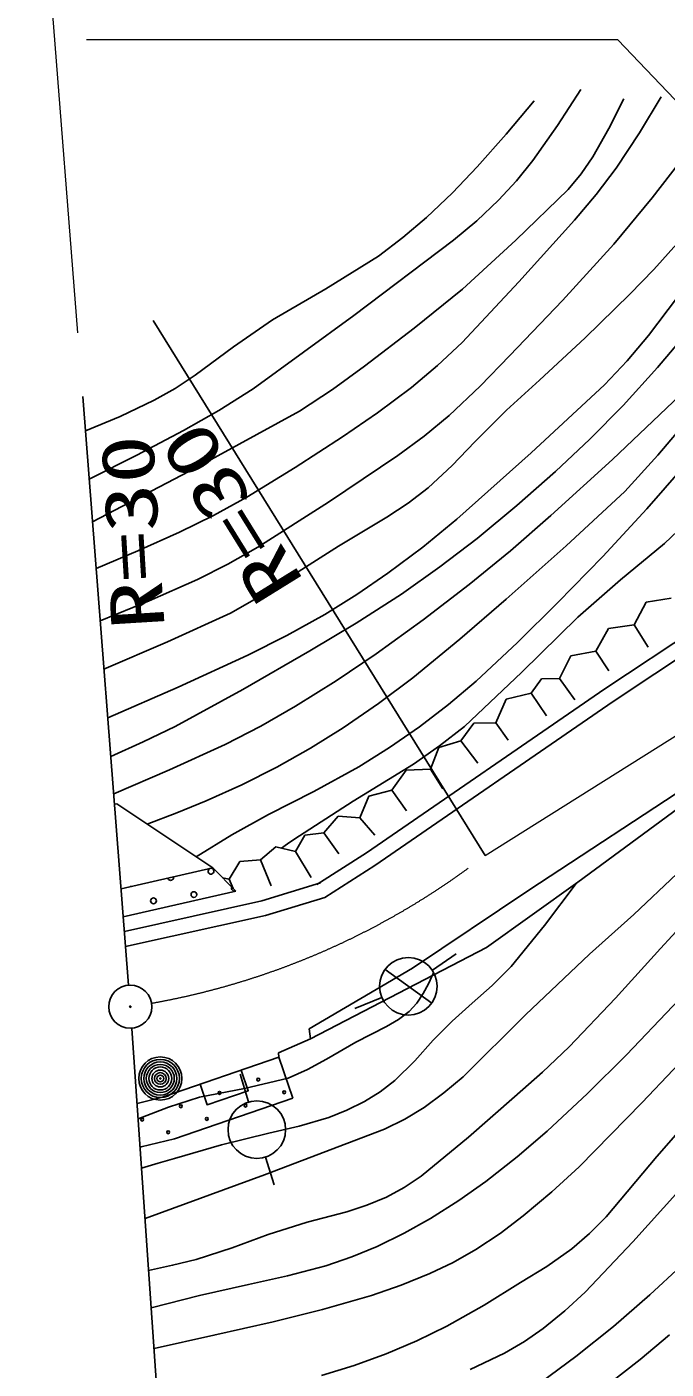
# Model space of a CAD drawing. Units: millimetres, scale not verified. Extents: x 40000 to 680000, y 20000 to 380000.
# Drawn here: x 162893 to 184989, y 274862 to 321275 of the extents above; entities that cross this region are included whole.
import ezdxf
from ezdxf.enums import TextEntityAlignment as Align

# ---------------------------------------------------------------- set-up
doc = ezdxf.new("R2010")
doc.units = ezdxf.units.MM
doc.header["$LTSCALE"] = 1000
doc.linetypes.add('CHAIN', pattern=[18.5, 12, -1.5, 3.5, -1.5])
for name, color, linetype, lineweight in [('M-BGD', 7, 'Continuous', 25), ('M-BGD-HTXT', 7, 'Continuous', 13), ('M-BMK', 2, 'CHAIN', 13), ('M-OTRS', 6, 'Continuous', 25)]:
    doc.layers.add(name, color=color, linetype=linetype, lineweight=lineweight)
doc.styles.add('ＭＳ ゴシック', font='')
doc.styles.get('ＭＳ ゴシック').set_extended_font_data('MS Gothic')

# ---------------------------------------------------------------- blocks, each defined once
blk = doc.blocks.new('BUHIN221')
at = {"color": 7, "linetype": 'Continuous', "lineweight": 25}
for radius in [746, 660, 574, 484, 398, 292, 202, 116, 22.5]:
    blk.add_circle((0, 0), radius, dxfattribs=at)

msp = doc.modelspace()

# ---------------------------------------------------------------- linework, layer by layer
at = {"layer": 'M-BGD'}
for p, q in [((178732, 292621), (167264, 311117)), ((166409, 288142), (164824, 308496)), ((183884, 300599), (184296, 301377)), ((184296, 301377), (185166, 301515)), ((182556, 299683), (182991, 300473)), ((182870, 298381), (186214, 300603)), ((182991, 300473), (183884, 300599)), ((183884, 300599), (184372, 299830)), ((183157, 297948), (186490, 300162)), ((181302, 298745), (181694, 299528)), ((181694, 299528), (182556, 299683)), ((182556, 299683), (183005, 299012)), ((180322, 298233), (180684, 298734)), ((180684, 298734), (181302, 298745)), ((181302, 298745), (181838, 298004)), ((174635, 292712), (182870, 298381)), ((179098, 297209), (179454, 298027)), ((179454, 298027), (180322, 298233)), ((180322, 298233), (180853, 297455)), ((174922, 292279), (183157, 297948)), ((177896, 296585), (178341, 297197)), ((178341, 297197), (179098, 297209)), ((179098, 297209), (179526, 296608)), ((177127, 296356), (177896, 296585)), ((177896, 296585), (178486, 295820)), ((176849, 295605), (177127, 296356)), ((175513, 294879), (176000, 295576)), ((176000, 295576), (176849, 295605)), ((176849, 295605), (177273, 294927)), ((186368, 295450), (180238, 291429)), ((186937, 295386), (181942, 291701)), ((174717, 294678), (175513, 294879)), ((175513, 294879), (176014, 294171)), ((165922, 294396), (166002, 294405)), ((166002, 294405), (169322, 292193)), ((174400, 293921), (174717, 294678)), ((173154, 293409), (173649, 293977)), ((173649, 293977), (174400, 293921)), ((174400, 293921), (174916, 293324)), ((172502, 293331), (173154, 293409)), ((173154, 293409), (173680, 292682)), ((170972, 292473), (171500, 292919)), ((171500, 292919), (172174, 292763)), ((172174, 292763), (172502, 293331)), ((169881, 291805), (170259, 292412)), ((170259, 292412), (170972, 292473)), ((170972, 292473), (171340, 291577)), ((172174, 292763), (172718, 291858)), ((172915, 291614), (174635, 292712)), ((166150, 291474), (169322, 292193)), ((170118, 291385), (169322, 292193)), ((173195, 291175), (174922, 292279)), ((169657, 291852), (169881, 291805)), ((169881, 291805), (170028, 291476)), ((173043, 291673), (171013, 291055)), ((181942, 291701), (178784, 289441)), ((166225, 290503), (170118, 291385)), ((171013, 291055), (166265, 289995)), ((173195, 291175), (171145, 290552)), ((180238, 291429), (176227, 288727)), ((171145, 290552), (166306, 289472)), ((178784, 289441), (172696, 286287)), ((176909, 288659), (177737, 289220)), ((176227, 288727), (172653, 286627)), ((175275, 288681), (176888, 287516)), ((175157, 287717), (174232, 287336)), ((166519, 286646), (168011, 265246)), ((172653, 286627), (172696, 286287)), ((172696, 286287), (171591, 285794)), ((171599, 285647), (167580, 284262)), ((171591, 285794), (171599, 285647)), ((171599, 285647), (172088, 284229)), ((170555, 284102), (170269, 285060)), ((167580, 284262), (166700, 284051)), ((172088, 284229), (168000, 282820)), ((168000, 282820), (166844, 282543)), ((166844, 282543), (166806, 282536)), ((171139, 282189), (171436, 281234))]:
    msp.add_line(p, q, dxfattribs=at)
for points in [[(165894, 294758), (167828, 295580), (169745, 296460), (170978, 297095), (172183, 297782), (173589, 298663), (174971, 299600), (176592, 300771), (178183, 301996), (179605, 303159), (180998, 304375), (183136, 306320), (185230, 308307), (186423, 309529), (187573, 310794), (188485, 311882), (189358, 313017), (190869, 315251), (192422, 317439), (193019, 318128), (193669, 318787), (195906, 320721), (198144, 322653)], [(194924, 321751), (193215, 319951), (191552, 318113), (190407, 316741), (189302, 315324), (187601, 313078), (185844, 310858), (184694, 309501), (183498, 308184), (182355, 307022), (181169, 305902), (179833, 304724), (178452, 303586), (177168, 302601), (175841, 301659), (174276, 300655), (172670, 299697), (170357, 298362), (168019, 297083), (166913, 296550), (165794, 296043)], [(165428, 300742), (167119, 301426), (168792, 302167), (169843, 302699), (170873, 303288), (173315, 304845), (175719, 306449), (176625, 307119), (177493, 307837), (178558, 308846), (179589, 309907), (181406, 311817), (183177, 313766), (184502, 315365), (185773, 316996), (186374, 318185), (187026, 319341), (187515, 319981), (188061, 320595), (188268, 320815), (188483, 321041)], [(165690, 297383), (168118, 298437), (170525, 299547), (171874, 300228), (173194, 300961), (174299, 301645), (175371, 302380), (176579, 303289), (177758, 304252), (180328, 306548), (182861, 308892), (183637, 309723), (184375, 310603), (185386, 311933), (186348, 313300), (187957, 315663), (189614, 317989), (190713, 319426), (191832, 320848)], [(182042, 319107), (181233, 317858), (180379, 316651), (179813, 315947), (179196, 315277), (178445, 314568), (177643, 313894), (174191, 311296), (170720, 308759), (169530, 308012), (168307, 307315), (166689, 306463), (165047, 305637)], [(164917, 307302), (166123, 307805), (167298, 308361), (168017, 308767), (168714, 309231), (170032, 310209), (171386, 311140), (173232, 312220), (175044, 313351), (175890, 313991), (176706, 314685), (177603, 315533), (178463, 316431), (179462, 317564), (180432, 318720)], [(165162, 304155), (168753, 306043), (172315, 307984), (173457, 308738), (174566, 309543), (176275, 310851), (177945, 312205), (179793, 313903), (181608, 315652), (182053, 316196), (182450, 316778), (183009, 317759), (183524, 318785)], [(184812, 318850), (184066, 317605), (183266, 316387), (182573, 315474), (181825, 314589), (179902, 312455), (177937, 310365), (177083, 309567), (176182, 308807), (175014, 307934), (173800, 307102), (172169, 306033), (170500, 305011), (169347, 304377), (168166, 303797), (166734, 303156), (165288, 302544)], [(200249, 318278), (199229, 317691), (198239, 317052), (197610, 316568), (197019, 316037), (196187, 315175), (195387, 314258), (192447, 310960), (189474, 307716), (188313, 306705), (187193, 305651), (186088, 304510), (184935, 303407), (183413, 302158), (181932, 300865), (179999, 298956), (178016, 297083), (177160, 296411), (176259, 295781), (174174, 294505), (172115, 293173), (171902, 293024), (171689, 292875)], [(185354, 313773), (184566, 312885), (183732, 312035), (182194, 310526), (180615, 309061), (179475, 308015), (178376, 306925), (177594, 306110), (176767, 305336), (176073, 304806), (175332, 304318), (173659, 303320), (172022, 302272), (170998, 301615), (169937, 301005), (167757, 300015), (165559, 299067)], [(185796, 307753), (184700, 306459), (183559, 305207), (181530, 303327), (179454, 301484), (177862, 300103), (176229, 298767), (175044, 297879), (173823, 297040), (172695, 296335), (171528, 295676), (170323, 295067), (169092, 294513), (168074, 294100), (167049, 293707)], [(168746, 292576), (169980, 293335), (171243, 294041), (172813, 294836), (174363, 295689), (175432, 296357), (176467, 297075), (177464, 297842), (178424, 298655), (179857, 299990), (181250, 301369), (182803, 302965), (184318, 304608), (187323, 308055)], [(192345, 298017), (191318, 296614), (190239, 295241), (189176, 294036), (188067, 292869), (186409, 291156), (184796, 289403), (183237, 287685), (181636, 286010), (180714, 285126), (179745, 284283), (178155, 282887), (176524, 281535), (175938, 281144), (175324, 280807), (174649, 280529), (173948, 280305), (172578, 279939), (171228, 279514), (169994, 279055), (168744, 278654), (167932, 278454), (167103, 278273)], [(166978, 280074), (171111, 281581), (175253, 283156), (175953, 283510), (176620, 283914), (177307, 284414), (177969, 284970), (180133, 287113), (182337, 289210), (183874, 290581), (185363, 291991), (186236, 292919), (187067, 293890), (187716, 294691), (188356, 295502)], [(181880, 291656), (180779, 290204), (179631, 288787), (178980, 288129), (178286, 287513), (177593, 286894), (176941, 286232), (176299, 285518), (175609, 284842), (175101, 284454), (174558, 284114), (173958, 283813), (173336, 283567), (172310, 283266), (171257, 283021), (169617, 282614), (167994, 282150), (167430, 281981), (166857, 281807)], [(167193, 276981), (168862, 277414), (170559, 277792), (171896, 278085), (173225, 278438), (174123, 278743), (175001, 279107), (175939, 279563), (176849, 280073), (177822, 280689), (178760, 281354), (179837, 282201), (180878, 283095), (182269, 284394), (183615, 285734), (186824, 289099)], [(166737, 283522), (167784, 283920), (168857, 284265), (170411, 284567), (171929, 284925), (172592, 285219), (173246, 285576), (174261, 286165), (175328, 286714), (175738, 286949), (176111, 287232), (176372, 287518), (176590, 287848), (176770, 288187), (176938, 288540)], [(186301, 286345), (184163, 284083), (181979, 281859), (181036, 280987), (180052, 280158), (179250, 279555), (178409, 278998), (177629, 278554), (176822, 278164), (175833, 277761), (174808, 277410), (173116, 276927), (171411, 276502), (169356, 276031), (167291, 275581)], [(168880, 284710), (169125, 284001), (170543, 284489), (170298, 285199)], [(173080, 274646), (174205, 274992), (175311, 275395), (176375, 275846), (177412, 276351), (178698, 277076), (179960, 277856), (180862, 278413), (181733, 279023), (182340, 279549), (182915, 280128), (184666, 282218), (186460, 284264)], [(185431, 281030), (183835, 279260), (182186, 277520), (181483, 276875), (180736, 276272), (180090, 275822), (179406, 275419), (178219, 274852)], [(180667, 274406), (181872, 275301), (183165, 276339), (184426, 277430), (186565, 279411)], [(185110, 276050), (184095, 275191), (183042, 274378)]]:
    msp.add_lwpolyline(points, dxfattribs=at)
for centre, radius in [((167271, 291054), 99.5), ((168668, 291272), 99.5), ((176081, 288099), 995), ((170890, 284873), 49.8), ((169552, 284413), 49.8), ((170841, 283143), 995), ((171788, 284435), 49.8), ((168215, 283952), 49.8), ((170451, 283975), 49.8), ((166878, 283491), 49.8), ((169114, 283514), 49.8), ((167777, 283053), 49.8)]:
    msp.add_circle(centre, radius, dxfattribs=at)
for centre, start, end in [((169258, 292079), 116.3645, 89.1655), ((166463, 291644), 268.4878, 297.0422), ((167861, 291861), 192.6834, 12.8466), ((170066, 291489), 155.8743, 293.304)]:
    msp.add_arc(centre, 99.5, start, end, dxfattribs=at)
at = {"layer": 'M-BGD-HTXT'}
for p, q in [((164653, 310695), (162893, 333297)), ((183314, 320829), (164960, 320825)), ((200067, 303257), (183314, 320829))]:
    msp.add_line(p, q, dxfattribs=at)
at = {"layer": 'M-BMK'}
msp.add_line((178732, 292621), (192764, 301446), dxfattribs=at)
msp.add_arc((162592, 313493), 26384, 280.074, 307.7145, dxfattribs=at)
at = {"layer": 'M-OTRS'}
for radius in [746, 22.5]:
    msp.add_circle((166467, 287394), radius, dxfattribs=at)

# ---------------------------------------------------------------- block references
at = {"layer": 'M-BGD', "rotation": 349.33904}
msp.add_blockref('BUHIN221', (167506, 284912), dxfattribs=at)

# ---------------------------------------------------------------- texts
at = {"layer": 'M-BGD-HTXT', "style": 'ＭＳ ゴシック', "width": 1.35}
for rotation, p in [(121.8, (172968, 302376)), (93.5, (168206, 300525))]:
    msp.add_text('R=30', height=1833, rotation=rotation, dxfattribs=at).set_placement(p, align=Align.BOTTOM_LEFT)

doc.saveas('drawing.dxf')
